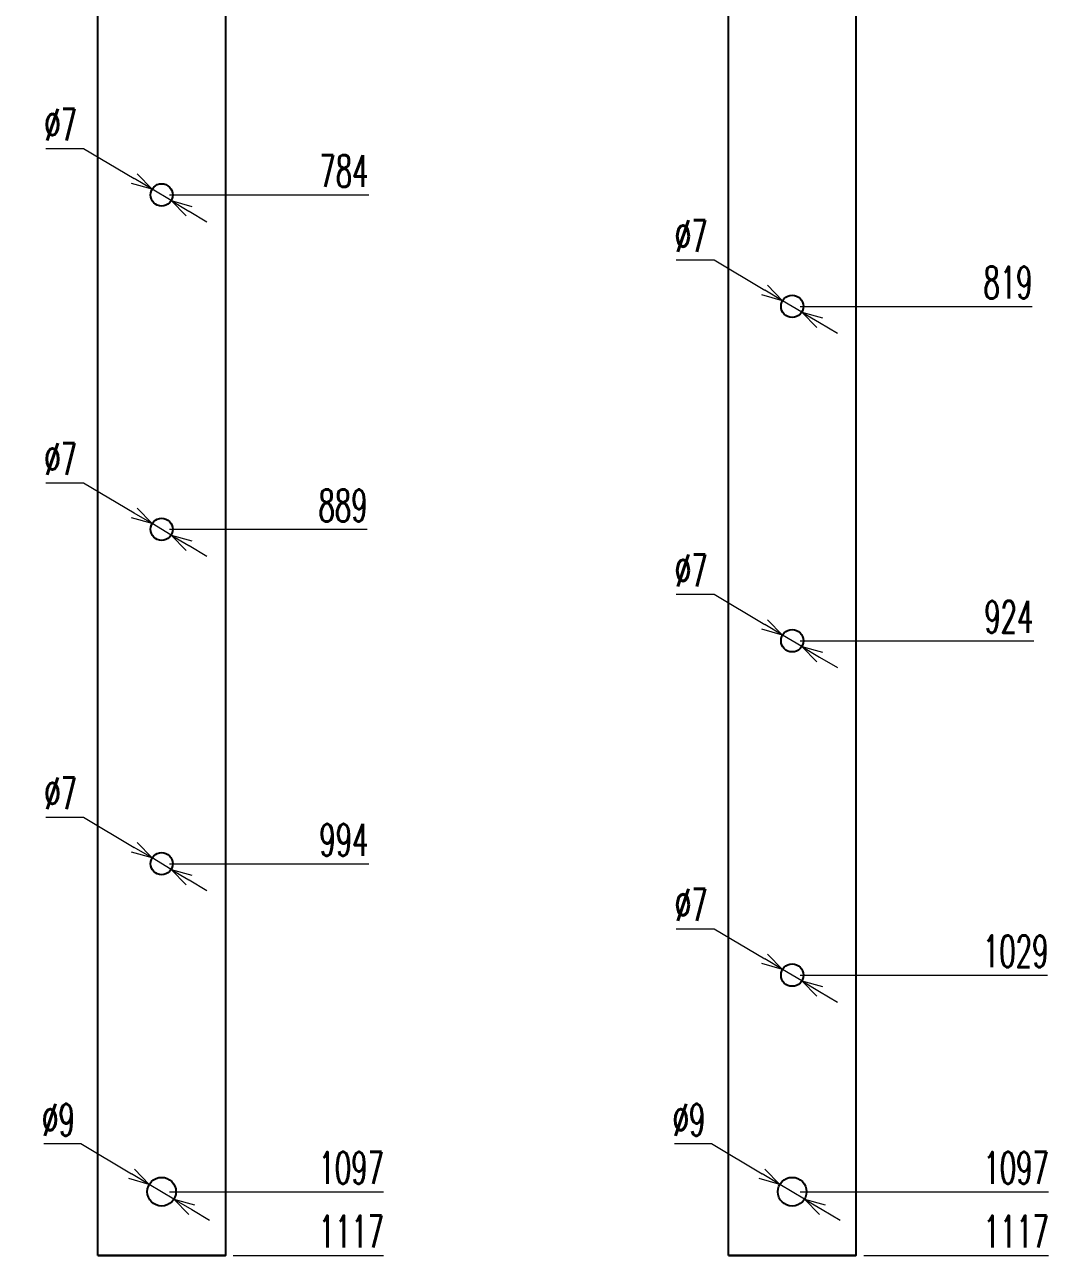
# Model space of a CAD drawing. Header units: millimetres. Extents: x 173893 to 258446, y -176540 to -123824.
# Drawn here: x 192067 to 192393.6, y -158061.7 to -157675.2 of the extents above; entities that cross this region are included whole.
import ezdxf

# ---------------------------------------------------------------- set-up
doc = ezdxf.new("R2010")
doc.units = ezdxf.units.MM
doc.header["$LTSCALE"] = 3
doc.layers.add('@.DM. NÉT CHÍNH', color=7, linetype='Continuous')
doc.styles.add('Ann_w01', font='romans.shx', dxfattribs={"width": 0.6, "bigfont": 'chineset.shx'})
doc.dimstyles.new('Dim 01_SC05', dxfattribs={"dimscale": 5, "dimtxt": 2, "dimasz": 1.3, "dimexe": 0.5, "dimexo": 0.5, "dimgap": 0.5, "dimtad": 1, "dimtoh": 1, "dimdec": 1, "dimzin": 12, "dimdsep": 46, "dimtxsty": 'Ann_w01', "dimblk": 'OPEN30', "dimcen": 1.5, "dimclrd": 6, "dimclre": 6, "dimclrt": 3, "dimadec": 1, "dimazin": 3, "dimtm": 1e-09, "dimtfac": 1, "dimtdec": 1, "dimtmove": 0, "dimatfit": 3, "dimldrblk": 'OPEN30', "dimfxl": 1, "dimtolj": 1, "dimlwd": 20, "dimlwe": 20, "dimarcsym": 0})

# ---------------------------------------------------------------- blocks, each defined once
blk = doc.blocks.new('*D1141')
at = {"layer": '@.DM. NÉT CHÍNH', "color": 6, "linetype": 'Continuous', "lineweight": 20, "transparency": 16777216}
blk.add_line((192132.57, -158061.72), (192179.74, -158061.72), dxfattribs=at)
at = {"layer": 'Defpoints', "color": 0, "linetype": 'Continuous', "transparency": 16777216}
for p in [(192110.07, -156944.72), (192130.07, -158061.72), (192156.96, -158061.72)]:
    blk.add_point(p, dxfattribs=at)
at = {"layer": '@.DM. NÉT CHÍNH', "color": 3, "linetype": 'Continuous', "transparency": 16777216, "insert": (192169.6, -158054.22), "char_height": 10, "attachment_point": 5, "style": 'Ann_w01'}
blk.add_mtext('\\A1;1117', dxfattribs=at)
blk = doc.blocks.new('_Open30')
at = {"color": 0, "linetype": 'ByBlock', "lineweight": -2}
for p, q in [((-1, 0.268), (0, 0)), ((0, 0), (-1, -0.268)), ((0, 0), (-1, 0))]:
    blk.add_line(p, q, dxfattribs=at)
blk = doc.blocks.new('*D1142')
at = {"layer": '@.DM. NÉT CHÍNH', "color": 6, "linetype": 'Continuous', "lineweight": 20, "transparency": 16777216}
blk.add_line((192112.57, -158041.72), (192179.74, -158041.72), dxfattribs=at)
at = {"layer": 'Defpoints', "color": 0, "linetype": 'Continuous', "transparency": 16777216}
for p in [(192110.07, -156944.72), (192110.07, -158041.72), (192156.96, -158041.72)]:
    blk.add_point(p, dxfattribs=at)
at = {"layer": '@.DM. NÉT CHÍNH', "color": 3, "linetype": 'Continuous', "transparency": 16777216, "insert": (192169.6, -158034.22), "char_height": 10, "attachment_point": 5, "style": 'Ann_w01'}
blk.add_mtext('\\A1;1097', dxfattribs=at)
blk = doc.blocks.new('*D1143')
at = {"layer": '@.DM. NÉT CHÍNH', "color": 6, "linetype": 'Continuous', "lineweight": 20, "transparency": 16777216}
blk.add_line((192112.57, -157938.72), (192175.17, -157938.72), dxfattribs=at)
at = {"layer": 'Defpoints', "color": 0, "linetype": 'Continuous', "transparency": 16777216}
for p in [(192110.07, -156944.72), (192110.07, -157938.72), (192156.96, -157938.72)]:
    blk.add_point(p, dxfattribs=at)
at = {"layer": '@.DM. NÉT CHÍNH', "color": 3, "linetype": 'Continuous', "transparency": 16777216, "insert": (192167.31, -157931.22), "char_height": 10, "attachment_point": 5, "style": 'Ann_w01'}
blk.add_mtext('\\A1;994', dxfattribs=at)
blk = doc.blocks.new('*D1144')
at = {"layer": '@.DM. NÉT CHÍNH', "color": 6, "linetype": 'Continuous', "lineweight": 20, "transparency": 16777216}
blk.add_line((192112.57, -157833.72), (192174.6, -157833.72), dxfattribs=at)
at = {"layer": 'Defpoints', "color": 0, "linetype": 'Continuous', "transparency": 16777216}
for p in [(192110.07, -156944.72), (192110.07, -157833.72), (192156.96, -157833.72)]:
    blk.add_point(p, dxfattribs=at)
at = {"layer": '@.DM. NÉT CHÍNH', "color": 3, "linetype": 'Continuous', "transparency": 16777216, "insert": (192167.03, -157826.22), "char_height": 10, "attachment_point": 5, "style": 'Ann_w01'}
blk.add_mtext('\\A1;889', dxfattribs=at)
blk = doc.blocks.new('*D1145')
at = {"layer": '@.DM. NÉT CHÍNH', "color": 6, "linetype": 'Continuous', "lineweight": 20, "transparency": 16777216}
blk.add_line((192112.57, -157728.72), (192175.17, -157728.72), dxfattribs=at)
at = {"layer": 'Defpoints', "color": 0, "linetype": 'Continuous', "transparency": 16777216}
for p in [(192110.07, -156944.72), (192110.07, -157728.72), (192156.96, -157728.72)]:
    blk.add_point(p, dxfattribs=at)
at = {"layer": '@.DM. NÉT CHÍNH', "color": 3, "linetype": 'Continuous', "transparency": 16777216, "insert": (192167.31, -157721.22), "char_height": 10, "attachment_point": 5, "style": 'Ann_w01'}
blk.add_mtext('\\A1;784', dxfattribs=at)
blk = doc.blocks.new('*D1114')
at = {"layer": '@.DM. NÉT CHÍNH', "color": 6, "linetype": 'Continuous', "lineweight": 20, "transparency": 16777216}
blk.add_line((192330.58, -158061.72), (192388.55, -158061.72), dxfattribs=at)
at = {"layer": 'Defpoints', "color": 0, "linetype": 'Continuous', "transparency": 16777216}
for p in [(192308.08, -156944.72), (192328.08, -158061.72), (192365.77, -158061.72)]:
    blk.add_point(p, dxfattribs=at)
at = {"layer": '@.DM. NÉT CHÍNH', "color": 3, "linetype": 'Continuous', "transparency": 16777216, "insert": (192378.41, -158054.22), "char_height": 10, "attachment_point": 5, "style": 'Ann_w01'}
blk.add_mtext('\\A1;1117', dxfattribs=at)
blk = doc.blocks.new('*D1115')
at = {"layer": '@.DM. NÉT CHÍNH', "color": 6, "linetype": 'Continuous', "lineweight": 20, "transparency": 16777216}
blk.add_line((192310.58, -158041.72), (192388.55, -158041.72), dxfattribs=at)
at = {"layer": 'Defpoints', "color": 0, "linetype": 'Continuous', "transparency": 16777216}
for p in [(192308.08, -156944.72), (192308.08, -158041.72), (192365.77, -158041.72)]:
    blk.add_point(p, dxfattribs=at)
at = {"layer": '@.DM. NÉT CHÍNH', "color": 3, "linetype": 'Continuous', "transparency": 16777216, "insert": (192378.41, -158034.22), "char_height": 10, "attachment_point": 5, "style": 'Ann_w01'}
blk.add_mtext('\\A1;1097', dxfattribs=at)
blk = doc.blocks.new('*D1116')
at = {"layer": '@.DM. NÉT CHÍNH', "color": 6, "linetype": 'Continuous', "lineweight": 20, "transparency": 16777216}
blk.add_line((192310.58, -157973.72), (192388.27, -157973.72), dxfattribs=at)
at = {"layer": 'Defpoints', "color": 0, "linetype": 'Continuous', "transparency": 16777216}
for p in [(192308.08, -156944.72), (192308.08, -157973.72), (192365.77, -157973.72)]:
    blk.add_point(p, dxfattribs=at)
at = {"layer": '@.DM. NÉT CHÍNH', "color": 3, "linetype": 'Continuous', "transparency": 16777216, "insert": (192378.27, -157966.22), "char_height": 10, "attachment_point": 5, "style": 'Ann_w01'}
blk.add_mtext('\\A1;1029', dxfattribs=at)
blk = doc.blocks.new('*D1117')
at = {"layer": '@.DM. NÉT CHÍNH', "color": 6, "linetype": 'Continuous', "lineweight": 20, "transparency": 16777216}
blk.add_line((192310.58, -157868.72), (192383.98, -157868.72), dxfattribs=at)
at = {"layer": 'Defpoints', "color": 0, "linetype": 'Continuous', "transparency": 16777216}
for p in [(192308.08, -156944.72), (192308.08, -157868.72), (192365.77, -157868.72)]:
    blk.add_point(p, dxfattribs=at)
at = {"layer": '@.DM. NÉT CHÍNH', "color": 3, "linetype": 'Continuous', "transparency": 16777216, "insert": (192376.12, -157861.22), "char_height": 10, "attachment_point": 5, "style": 'Ann_w01'}
blk.add_mtext('\\A1;924', dxfattribs=at)
blk = doc.blocks.new('*D1118')
at = {"layer": '@.DM. NÉT CHÍNH', "color": 6, "linetype": 'Continuous', "lineweight": 20, "transparency": 16777216}
blk.add_line((192310.58, -157763.72), (192383.41, -157763.72), dxfattribs=at)
at = {"layer": 'Defpoints', "color": 0, "linetype": 'Continuous', "transparency": 16777216}
for p in [(192308.08, -156944.72), (192308.08, -157763.72), (192365.77, -157763.72)]:
    blk.add_point(p, dxfattribs=at)
at = {"layer": '@.DM. NÉT CHÍNH', "color": 3, "linetype": 'Continuous', "transparency": 16777216, "insert": (192375.84, -157756.22), "char_height": 10, "attachment_point": 5, "style": 'Ann_w01'}
blk.add_mtext('\\A1;819', dxfattribs=at)
blk = doc.blocks.new('*D1149')
at = {"layer": '@.DM. NÉT CHÍNH', "color": 6, "linetype": 'Continuous', "lineweight": 20, "transparency": 16777216}
for p, q in [((192271.66, -157959.14), (192283.59, -157959.14)), ((192283.59, -157959.14), (192299.49, -157968.6)), ((192311.09, -157975.51), (192305.07, -157971.93)), ((192316.67, -157978.83), (192322.26, -157982.16))]:
    blk.add_line(p, q, dxfattribs=at)
at = {"layer": 'Defpoints', "color": 0, "linetype": 'Continuous', "transparency": 16777216}
for p in [(192305.07, -157971.93), (192311.09, -157975.51)]:
    blk.add_point(p, dxfattribs=at)
at = {"layer": '@.DM. NÉT CHÍNH', "color": 6, "linetype": 'Continuous', "lineweight": 20, "transparency": 16777216, "xscale": 6.5, "yscale": 6.5, "zscale": 6.5}
for p, rotation in [((192305.07, -157971.93), 329.2399760111675), ((192311.09, -157975.51), 149.2399760111675)]:
    blk.add_blockref('_Open30', p, dxfattribs=dict(at, rotation=rotation))
at = {"layer": '@.DM. NÉT CHÍNH', "color": 3, "linetype": 'Continuous', "transparency": 16777216, "insert": (192276.37, -157951.64), "char_height": 10, "attachment_point": 5, "style": 'Ann_w01'}
blk.add_mtext('\\A1;∅7', dxfattribs=at)
blk = doc.blocks.new('*D1150')
at = {"layer": '@.DM. NÉT CHÍNH', "color": 6, "linetype": 'Continuous', "lineweight": 20, "transparency": 16777216}
for p, q in [((192271.66, -157854.14), (192283.59, -157854.14)), ((192283.59, -157854.14), (192299.49, -157863.6)), ((192311.09, -157870.51), (192305.07, -157866.93)), ((192316.67, -157873.83), (192322.26, -157877.16))]:
    blk.add_line(p, q, dxfattribs=at)
at = {"layer": 'Defpoints', "color": 0, "linetype": 'Continuous', "transparency": 16777216}
for p in [(192305.07, -157866.93), (192311.09, -157870.51)]:
    blk.add_point(p, dxfattribs=at)
at = {"layer": '@.DM. NÉT CHÍNH', "color": 6, "linetype": 'Continuous', "lineweight": 20, "transparency": 16777216, "xscale": 6.5, "yscale": 6.5, "zscale": 6.5}
for p, rotation in [((192305.07, -157866.93), 329.2399760133265), ((192311.09, -157870.51), 149.2399760133265)]:
    blk.add_blockref('_Open30', p, dxfattribs=dict(at, rotation=rotation))
at = {"layer": '@.DM. NÉT CHÍNH', "color": 3, "linetype": 'Continuous', "transparency": 16777216, "insert": (192276.37, -157846.64), "char_height": 10, "attachment_point": 5, "style": 'Ann_w01'}
blk.add_mtext('\\A1;∅7', dxfattribs=at)
blk = doc.blocks.new('*D1151')
at = {"layer": '@.DM. NÉT CHÍNH', "color": 6, "linetype": 'Continuous', "lineweight": 20, "transparency": 16777216}
for p, q in [((192271.66, -157749.14), (192283.59, -157749.14)), ((192283.59, -157749.14), (192299.49, -157758.6)), ((192311.09, -157765.51), (192305.07, -157761.93)), ((192316.67, -157768.83), (192322.26, -157772.16))]:
    blk.add_line(p, q, dxfattribs=at)
at = {"layer": 'Defpoints', "color": 0, "linetype": 'Continuous', "transparency": 16777216}
for p in [(192305.07, -157761.93), (192311.09, -157765.51)]:
    blk.add_point(p, dxfattribs=at)
at = {"layer": '@.DM. NÉT CHÍNH', "color": 6, "linetype": 'Continuous', "lineweight": 20, "transparency": 16777216, "xscale": 6.5, "yscale": 6.5, "zscale": 6.5}
for p, rotation in [((192305.07, -157761.93), 329.2399760123907), ((192311.09, -157765.51), 149.2399760123908)]:
    blk.add_blockref('_Open30', p, dxfattribs=dict(at, rotation=rotation))
at = {"layer": '@.DM. NÉT CHÍNH', "color": 3, "linetype": 'Continuous', "transparency": 16777216, "insert": (192276.37, -157741.64), "char_height": 10, "attachment_point": 5, "style": 'Ann_w01'}
blk.add_mtext('\\A1;∅7', dxfattribs=at)
blk = doc.blocks.new('*D1136')
at = {"layer": '@.DM. NÉT CHÍNH', "color": 6, "linetype": 'Continuous', "lineweight": 20, "transparency": 16777216}
for p, q in [((192073.65, -157924.14), (192085.58, -157924.14)), ((192085.58, -157924.14), (192101.47, -157933.6)), ((192113.07, -157940.51), (192107.06, -157936.93)), ((192118.66, -157943.83), (192124.25, -157947.16))]:
    blk.add_line(p, q, dxfattribs=at)
at = {"layer": 'Defpoints', "color": 0, "linetype": 'Continuous', "transparency": 16777216}
for p in [(192107.06, -157936.93), (192113.07, -157940.51)]:
    blk.add_point(p, dxfattribs=at)
at = {"layer": '@.DM. NÉT CHÍNH', "color": 6, "linetype": 'Continuous', "lineweight": 20, "transparency": 16777216, "xscale": 6.5, "yscale": 6.5, "zscale": 6.5}
for p, rotation in [((192107.06, -157936.93), 329.2399760127513), ((192113.07, -157940.51), 149.2399760127513)]:
    blk.add_blockref('_Open30', p, dxfattribs=dict(at, rotation=rotation))
at = {"layer": '@.DM. NÉT CHÍNH', "color": 3, "linetype": 'Continuous', "transparency": 16777216, "insert": (192078.36, -157916.64), "char_height": 10, "attachment_point": 5, "style": 'Ann_w01'}
blk.add_mtext('\\A1;∅7', dxfattribs=at)
blk = doc.blocks.new('*D1137')
at = {"layer": '@.DM. NÉT CHÍNH', "color": 6, "linetype": 'Continuous', "lineweight": 20, "transparency": 16777216}
for p, q in [((192073.65, -157819.14), (192085.58, -157819.14)), ((192085.58, -157819.14), (192101.47, -157828.6)), ((192113.07, -157835.51), (192107.06, -157831.93)), ((192118.66, -157838.83), (192124.25, -157842.16))]:
    blk.add_line(p, q, dxfattribs=at)
at = {"layer": 'Defpoints', "color": 0, "linetype": 'Continuous', "transparency": 16777216}
for p in [(192107.06, -157831.93), (192113.07, -157835.51)]:
    blk.add_point(p, dxfattribs=at)
at = {"layer": '@.DM. NÉT CHÍNH', "color": 6, "linetype": 'Continuous', "lineweight": 20, "transparency": 16777216, "xscale": 6.5, "yscale": 6.5, "zscale": 6.5}
for p, rotation in [((192107.06, -157831.93), 329.239976012961), ((192113.07, -157835.51), 149.239976012961)]:
    blk.add_blockref('_Open30', p, dxfattribs=dict(at, rotation=rotation))
at = {"layer": '@.DM. NÉT CHÍNH', "color": 3, "linetype": 'Continuous', "transparency": 16777216, "insert": (192078.36, -157811.64), "char_height": 10, "attachment_point": 5, "style": 'Ann_w01'}
blk.add_mtext('\\A1;∅7', dxfattribs=at)
blk = doc.blocks.new('*D1138')
at = {"layer": '@.DM. NÉT CHÍNH', "color": 6, "linetype": 'Continuous', "lineweight": 20, "transparency": 16777216}
for p, q in [((192073.65, -157714.14), (192085.58, -157714.14)), ((192085.58, -157714.14), (192101.47, -157723.6)), ((192113.07, -157730.51), (192107.06, -157726.93)), ((192118.66, -157733.83), (192124.25, -157737.16))]:
    blk.add_line(p, q, dxfattribs=at)
at = {"layer": 'Defpoints', "color": 0, "linetype": 'Continuous', "transparency": 16777216}
for p in [(192107.06, -157726.93), (192113.07, -157730.51)]:
    blk.add_point(p, dxfattribs=at)
at = {"layer": '@.DM. NÉT CHÍNH', "color": 6, "linetype": 'Continuous', "lineweight": 20, "transparency": 16777216, "xscale": 6.5, "yscale": 6.5, "zscale": 6.5}
for p, rotation in [((192107.06, -157726.93), 329.2399760110846), ((192113.07, -157730.51), 149.2399760110846)]:
    blk.add_blockref('_Open30', p, dxfattribs=dict(at, rotation=rotation))
at = {"layer": '@.DM. NÉT CHÍNH', "color": 3, "linetype": 'Continuous', "transparency": 16777216, "insert": (192078.36, -157706.64), "char_height": 10, "attachment_point": 5, "style": 'Ann_w01'}
blk.add_mtext('\\A1;∅7', dxfattribs=at)
blk = doc.blocks.new('*D1169')
at = {"layer": '@.DM. NÉT CHÍNH', "color": 6, "linetype": 'Continuous', "lineweight": 20, "transparency": 16777216}
for p, q in [((192271.09, -158026.63), (192282.73, -158026.63)), ((192282.73, -158026.63), (192298.63, -158036.09)), ((192311.95, -158044.02), (192304.21, -158039.42)), ((192317.53, -158047.34), (192323.12, -158050.67))]:
    blk.add_line(p, q, dxfattribs=at)
at = {"layer": 'Defpoints', "color": 0, "linetype": 'Continuous', "transparency": 16777216}
for p in [(192304.21, -158039.42), (192311.95, -158044.02)]:
    blk.add_point(p, dxfattribs=at)
at = {"layer": '@.DM. NÉT CHÍNH', "color": 6, "linetype": 'Continuous', "lineweight": 20, "transparency": 16777216, "xscale": 6.5, "yscale": 6.5, "zscale": 6.5}
for p, rotation in [((192304.21, -158039.42), 329.2399760122076), ((192311.95, -158044.02), 149.2399760122076)]:
    blk.add_blockref('_Open30', p, dxfattribs=dict(at, rotation=rotation))
at = {"layer": '@.DM. NÉT CHÍNH', "color": 3, "linetype": 'Continuous', "transparency": 16777216, "insert": (192275.66, -158019.13), "char_height": 10, "attachment_point": 5, "style": 'Ann_w01'}
blk.add_mtext('\\A1;∅9', dxfattribs=at)
blk = doc.blocks.new('*D1122')
at = {"layer": '@.DM. NÉT CHÍNH', "color": 6, "linetype": 'Continuous', "lineweight": 20, "transparency": 16777216}
for p, q in [((192073.07, -158026.63), (192084.72, -158026.63)), ((192084.72, -158026.63), (192100.61, -158036.09)), ((192113.93, -158044.02), (192106.2, -158039.42)), ((192119.52, -158047.34), (192125.1, -158050.67))]:
    blk.add_line(p, q, dxfattribs=at)
at = {"layer": 'Defpoints', "color": 0, "linetype": 'Continuous', "transparency": 16777216}
for p in [(192106.2, -158039.42), (192113.93, -158044.02)]:
    blk.add_point(p, dxfattribs=at)
at = {"layer": '@.DM. NÉT CHÍNH', "color": 6, "linetype": 'Continuous', "lineweight": 20, "transparency": 16777216, "xscale": 6.5, "yscale": 6.5, "zscale": 6.5}
for p, rotation in [((192106.2, -158039.42), 329.2399760113245), ((192113.93, -158044.02), 149.2399760113245)]:
    blk.add_blockref('_Open30', p, dxfattribs=dict(at, rotation=rotation))
at = {"layer": '@.DM. NÉT CHÍNH', "color": 3, "linetype": 'Continuous', "transparency": 16777216, "insert": (192077.65, -158019.13), "char_height": 10, "attachment_point": 5, "style": 'Ann_w01'}
blk.add_mtext('\\A1;∅9', dxfattribs=at)

msp = doc.modelspace()

# ---------------------------------------------------------------- linework, layer by layer
at = {"color": 2}
msp.add_line((192090.07, -158061.72), (192130.07, -158061.72), dxfattribs=at)
at = {"color": 4}
msp.add_line((192288.08, -158061.72), (192328.08, -158061.72), dxfattribs=at)
at = {"color": 2}
for points in [[(192090.07, -158061.72), (192090.07, -156944.72), (192130.07, -156944.72), (192130.07, -158061.72)], [(192090.07, -158061.72), (192090.07, -156986.72), (192130.07, -156986.72), (192130.07, -158061.72)], [(192090.07, -158061.72), (192090.07, -157036.72), (192130.07, -157036.72), (192130.07, -158061.72)]]:
    msp.add_lwpolyline(points, close=True, dxfattribs=at)
at = {"color": 4}
for points in [[(192288.08, -158061.72), (192288.08, -156944.72), (192328.08, -156944.72), (192328.08, -158061.72)], [(192288.08, -158061.72), (192288.08, -156986.72), (192328.08, -156986.72), (192328.08, -158061.72)], [(192288.08, -158061.72), (192288.08, -157036.72), (192328.08, -157036.72), (192328.08, -158061.72)]]:
    msp.add_lwpolyline(points, close=True, dxfattribs=at)
at = {"color": 2}
for centre, radius in [((192110.07, -157728.72), 3.5), ((192110.07, -157833.72), 3.5), ((192110.07, -157938.72), 3.5), ((192110.07, -158041.72), 4.5)]:
    msp.add_circle(centre, radius, dxfattribs=at)
at = {"color": 4}
for centre, radius in [((192308.08, -157763.72), 3.5), ((192308.08, -157868.72), 3.5), ((192308.08, -157973.72), 3.5), ((192308.08, -158041.72), 4.5)]:
    msp.add_circle(centre, radius, dxfattribs=at)

# ---------------------------------------------------------------- dimensions: what is measured, and where the dimension line sits
at = {"layer": '@.DM. NÉT CHÍNH', "linetype": 'Continuous'}
for feature_location, offset, origin, picture, middle in [((192130.07, -158061.72), (26.89, 0), (192110.07, -156944.72), '*D1141', (192169.6, -158054.22)), ((192110.07, -158041.72), (46.89, 0), (192110.07, -156944.72), '*D1142', (192169.6, -158034.22)), ((192110.07, -157938.72), (46.89, 0), (192110.07, -156944.72), '*D1143', (192167.31, -157931.22)), ((192110.07, -157833.72), (46.89, 0), (192110.07, -156944.72), '*D1144', (192167.03, -157826.22)), ((192110.07, -157728.72), (46.89, 0), (192110.07, -156944.72), '*D1145', (192167.31, -157721.22)), ((192328.08, -158061.72), (37.69, 0), (192308.08, -156944.72), '*D1114', (192378.41, -158054.22)), ((192308.08, -158041.72), (57.69, 0), (192308.08, -156944.72), '*D1115', (192378.41, -158034.22)), ((192308.08, -157973.72), (57.69, 0), (192308.08, -156944.72), '*D1116', (192378.27, -157966.22)), ((192308.08, -157868.72), (57.69, 0), (192308.08, -156944.72), '*D1117', (192376.12, -157861.22)), ((192308.08, -157763.72), (57.69, 0), (192308.08, -156944.72), '*D1118', (192375.84, -157756.22))]:
    dim = msp.add_ordinate_dim(feature_location=feature_location, offset=offset, dtype=0, origin=origin, dimstyle='Dim 01_SC05', dxfattribs=at)
    dim.commit()
    dim.dimension.update_dxf_attribs({"geometry": picture, "text_midpoint": middle})
for p1, p2, picture, middle in [((192113.07, -157730.51), (192107.06, -157726.93), '*D1138', (192078.36, -157714.14)), ((192311.09, -157765.51), (192305.07, -157761.93), '*D1151', (192276.37, -157749.14)), ((192113.07, -157835.51), (192107.06, -157831.93), '*D1137', (192078.36, -157819.14)), ((192311.09, -157870.51), (192305.07, -157866.93), '*D1150', (192276.37, -157854.14)), ((192113.07, -157940.51), (192107.06, -157936.93), '*D1136', (192078.36, -157924.14)), ((192311.09, -157975.51), (192305.07, -157971.93), '*D1149', (192276.37, -157959.14)), ((192113.93, -158044.02), (192106.2, -158039.42), '*D1122', (192077.65, -158026.63)), ((192311.95, -158044.02), (192304.21, -158039.42), '*D1169', (192275.66, -158026.63))]:
    dim = msp.add_diameter_dim_2p(p1=p1, p2=p2, dimstyle='Dim 01_SC05', dxfattribs=at)
    dim.commit()
    dim.dimension.update_dxf_attribs({"geometry": picture, "text_midpoint": middle, "dimtype": 163})

doc.saveas('drawing.dxf')
